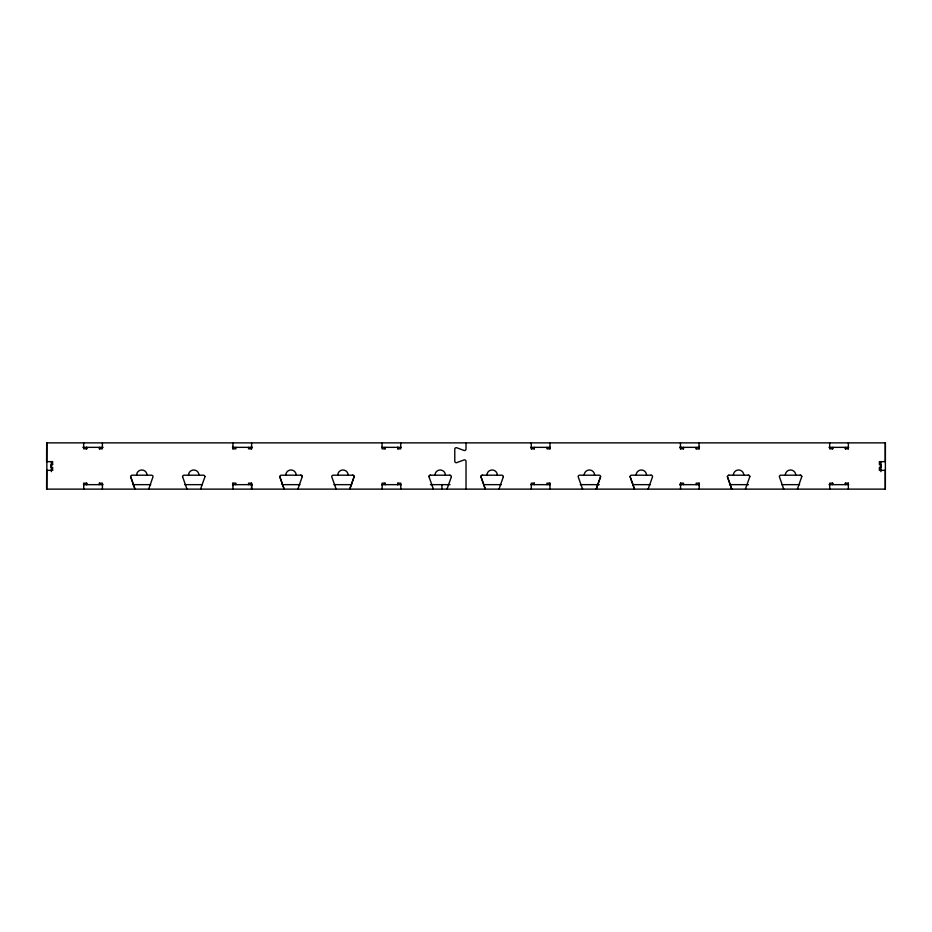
<?xml version="1.0" encoding="UTF-8"?>
<svg xmlns="http://www.w3.org/2000/svg" width="932" height="932" viewBox="0 0 932 932"><rect width="100%" height="100%" fill="white"/><g stroke="black" fill="none" stroke-linecap="round" stroke-linejoin="round"><path stroke-width="1.4" d="M102.404 443.154L102.334 448.84L99.34 448.84M251.605 484.652L251.605 489.125L251.605 483.16L248.541 483.16L248.623 484.652M200.695 488.694L200.764 488.694A1.491 1.491 0 0 0 200.706 489.125A1.491 1.491 0 0 1 200.695 488.694L204.97 476.695M283.98 488.694L279.775 476.695A1.491 1.491 0 0 1 281.266 475.203L300.733 475.203A1.491 1.491 0 0 1 302.224 476.695L298.03 488.694A1.491 1.491 0 0 0 297.96 489.125M349.826 489.125A1.491 1.491 0 0 1 349.884 488.694L354.09 476.695A1.491 1.491 0 0 0 352.68 475.203L333.202 475.203A1.491 1.491 0 0 0 331.71 476.695L335.998 488.694A1.491 1.491 0 0 1 336.056 489.125M349.966 488.694L354.172 476.695A1.491 1.491 0 0 0 352.599 475.203M447.08 489.125A1.491 1.491 0 0 1 447.15 488.694L451.426 476.695M503.362 476.695L499.168 488.694A1.491 1.491 0 0 0 499.098 489.125M600.546 476.695L596.34 488.694L600.627 476.695A1.491 1.491 0 0 0 599.055 475.203L579.657 475.203A1.491 1.491 0 0 0 578.166 476.695L582.442 488.694A1.491 1.491 0 0 1 582.512 489.125A1.491 1.491 0 0 0 582.372 488.694M648.218 489.125A1.491 1.491 0 0 1 648.276 488.694L652.563 476.695A1.491 1.491 0 0 0 650.99 475.203M46.6 442.875L885.4 442.875L885.365 489.125L46.6 489.125L46.682 470.345M82.855 447.348L103.044 447.348M232.476 447.348L252.118 447.348M381.619 447.348L401.261 447.348M530.692 447.348L550.346 447.348M679.836 447.348L699.466 447.348M829.026 447.348L848.668 447.348M385.137 448.84L382.073 448.84L382.05 442.875M531.275 448.84L534.327 448.84L534.327 447.348L534.257 448.84M549.997 448.84L546.933 448.84L547.014 447.348M680.465 446.451L680.465 448.84L683.529 448.84M696.134 448.84L699.198 448.84L698.977 443.154M832.649 448.84L832.649 447.348L832.73 448.84L829.666 448.84L829.643 442.875M845.406 448.84L845.406 447.348L845.324 448.84L848.388 448.84M885.4 461.643L879.493 461.643L879.493 464.637L881.066 464.637L881.066 467.363L879.493 467.363L879.493 470.345L885.4 470.345M52.646 464.637L51.074 464.637L51.074 467.363L52.646 467.363L52.565 470.345M46.6 470.345L52.646 470.345M449.935 475.203L430.468 475.203A1.491 1.491 0 0 0 428.976 476.695L433.252 488.694A1.491 1.491 0 0 1 433.24 489.125M485.118 488.694L480.912 476.695A1.491 1.491 0 0 1 482.403 475.203L501.87 475.203A1.491 1.491 0 0 1 503.292 476.695M651.072 475.203L631.593 475.203A1.491 1.491 0 0 0 630.102 476.695L634.308 488.694A1.491 1.491 0 0 1 634.447 489.125M728.859 475.203L748.326 475.203A1.491 1.491 0 0 1 749.817 476.695L745.542 488.694A1.491 1.491 0 0 0 745.553 489.125M797.489 489.125A1.491 1.491 0 0 1 797.559 488.694L801.753 476.695A1.491 1.491 0 0 0 800.262 475.203L780.795 475.203A1.491 1.491 0 0 0 779.385 476.695L783.579 488.694M130.655 476.695L134.86 488.694A1.491 1.491 0 0 1 134.837 489.125A1.491 1.491 0 0 0 134.86 488.694L130.655 476.695A1.491 1.491 0 0 1 132.146 475.203L151.543 475.203A1.491 1.491 0 0 1 153.034 476.695L148.829 488.694A1.491 1.491 0 0 0 148.77 489.125M186.715 488.694A1.491 1.491 0 0 1 186.784 489.125A1.491 1.491 0 0 0 186.796 488.694L182.59 476.695M279.775 476.695L284.05 488.694A1.491 1.491 0 0 1 284.12 489.125M428.976 476.695L429.046 476.695A1.491 1.491 0 0 1 430.537 475.203M480.912 476.695L480.994 476.695A1.491 1.491 0 0 1 482.485 475.203M630.102 476.695L634.389 488.694A1.491 1.491 0 0 1 634.366 489.125M99.34 483.16L102.404 483.16L102.404 489.125M385.137 483.16L382.073 483.16L382.155 489.125M534.257 483.16L534.257 484.652L534.327 483.16L531.275 483.16L531.345 489.125M549.997 483.16L546.933 483.16L546.933 484.652M680.465 485.549L680.465 483.16L683.529 483.16L683.447 484.652M699.198 489.125L699.198 483.16L696.134 483.16L696.204 484.652M832.649 483.16L832.649 484.652L832.73 483.16L829.666 483.16L829.748 489.125M845.406 483.16L845.406 484.652L845.324 483.16L848.388 483.16M83.472 484.652L103.044 484.652M132.833 484.652L150.739 484.652M184.781 484.652L202.372 484.652M232.476 484.652L252.118 484.652M282.035 484.652L299.941 484.652M333.982 484.652L351.574 484.652M381.619 484.652L401.261 484.652M430.386 484.652L450.016 484.652M483.708 484.652L501.206 484.652M530.692 484.652L550.346 484.652M580.298 484.652L599.264 484.652M632.583 484.652L650.396 484.652M679.836 484.652L699.466 484.652M729.5 484.652L748.454 484.652M781.773 484.652L799.598 484.652M829.026 484.652L848.668 484.652M447.15 488.694L447.22 488.694A1.491 1.491 0 0 0 447.162 489.125M648.276 488.694L648.357 488.694A1.491 1.491 0 0 0 648.299 489.125M728.929 475.203A1.491 1.491 0 0 0 727.438 476.695L731.643 488.694A1.491 1.491 0 0 1 731.632 489.125M727.368 476.695L731.562 488.694M480.994 476.695L485.188 488.694A1.491 1.491 0 0 1 485.257 489.125M251.605 443.154L251.605 448.84L248.541 448.84L248.623 447.348M885.318 442.875L885.295 461.643M885.295 470.345L885.295 489.125M880.926 461.643L880.926 471.639M879.575 461.643L879.575 464.637M879.575 467.363L879.575 470.345M848.4 442.875L848.306 448.84M848.306 483.16L848.388 489.125M699.117 446.451L699.117 448.84M699.117 483.16L699.117 485.549M696.134 447.348L696.204 448.84M683.529 447.348L683.447 448.84M680.546 448.84L680.442 443.154M680.546 483.16L680.546 489.125M549.997 442.875L549.915 448.84M549.915 483.16L549.997 489.125M531.252 442.875L531.345 448.84M466.023 442.875L466.023 449.049A1.491 1.491 0 0 1 464.101 450.471L456.703 447.744A1.491 1.491 0 0 0 454.781 449.166L454.781 461.235A1.491 1.491 0 0 0 456.703 462.656L464.101 459.919A1.491 1.491 0 0 1 466.023 461.352L466.023 489.125M441.919 484.652L441.919 489.125M400.702 442.875L400.725 448.84L397.743 448.84L397.743 447.348M400.795 489.125L400.795 483.16L397.743 483.16L397.743 484.652M397.813 447.348L397.813 448.84M397.813 483.16L397.813 484.652M385.137 447.348L385.056 448.84M385.056 483.16L385.137 484.652M251.524 446.451L251.524 448.84M251.524 483.16L251.524 485.549M235.936 447.348L235.866 448.84L232.884 448.84L232.884 446.451M235.866 484.652L235.936 483.16L232.884 483.16L232.884 485.549M232.953 442.875L232.953 448.84M232.953 483.16L232.953 489.125M99.34 447.348L99.421 448.84M99.421 483.16L99.34 484.652M86.746 447.348L86.746 448.84L83.682 448.84L83.659 442.875M86.746 484.652L86.746 483.16L83.682 483.16L83.764 489.125M86.664 447.348L86.664 448.84M86.664 483.16L86.664 484.652M52.565 464.637L52.646 461.643L46.6 461.643L46.682 442.875M51.353 461.643L51.353 471.639M46.88 442.875L46.833 489.125M136.585 475.203A5.219 5.219 0 0 1 141.804 469.984A5.219 5.219 0 0 1 147.023 475.203M182.521 476.695A1.491 1.491 0 0 1 184.012 475.203L203.479 475.203A1.491 1.491 0 0 1 204.889 476.695M188.52 475.203A5.219 5.219 0 0 1 193.74 469.984A5.219 5.219 0 0 1 198.97 475.203M285.775 475.203A5.219 5.219 0 0 1 291.005 469.984A5.219 5.219 0 0 1 296.225 475.203M300.663 475.203A1.491 1.491 0 0 1 302.154 476.695M337.722 475.203A5.219 5.219 0 0 1 342.941 469.984A5.219 5.219 0 0 1 348.16 475.203M434.976 475.203A5.219 5.219 0 0 1 440.195 469.984A5.219 5.219 0 0 1 445.426 475.203M449.853 475.203A1.491 1.491 0 0 1 451.344 476.695M486.912 475.203A5.219 5.219 0 0 1 492.143 469.984A5.219 5.219 0 0 1 497.362 475.203M584.178 475.203A5.219 5.219 0 0 1 589.397 469.984A5.219 5.219 0 0 1 594.616 475.203M596.364 489.125A1.491 1.491 0 0 1 596.422 488.694M636.113 475.203A5.219 5.219 0 0 1 641.332 469.984A5.219 5.219 0 0 1 646.552 475.203M733.368 475.203A5.219 5.219 0 0 1 738.587 469.984A5.219 5.219 0 0 1 743.818 475.203M748.245 475.203A1.491 1.491 0 0 1 749.736 476.695M783.509 488.694A1.491 1.491 0 0 1 783.567 489.125M785.303 475.203A5.219 5.219 0 0 1 790.534 469.984A5.219 5.219 0 0 1 795.753 475.203M800.192 475.203A1.491 1.491 0 0 1 801.683 476.695"/></g></svg>
